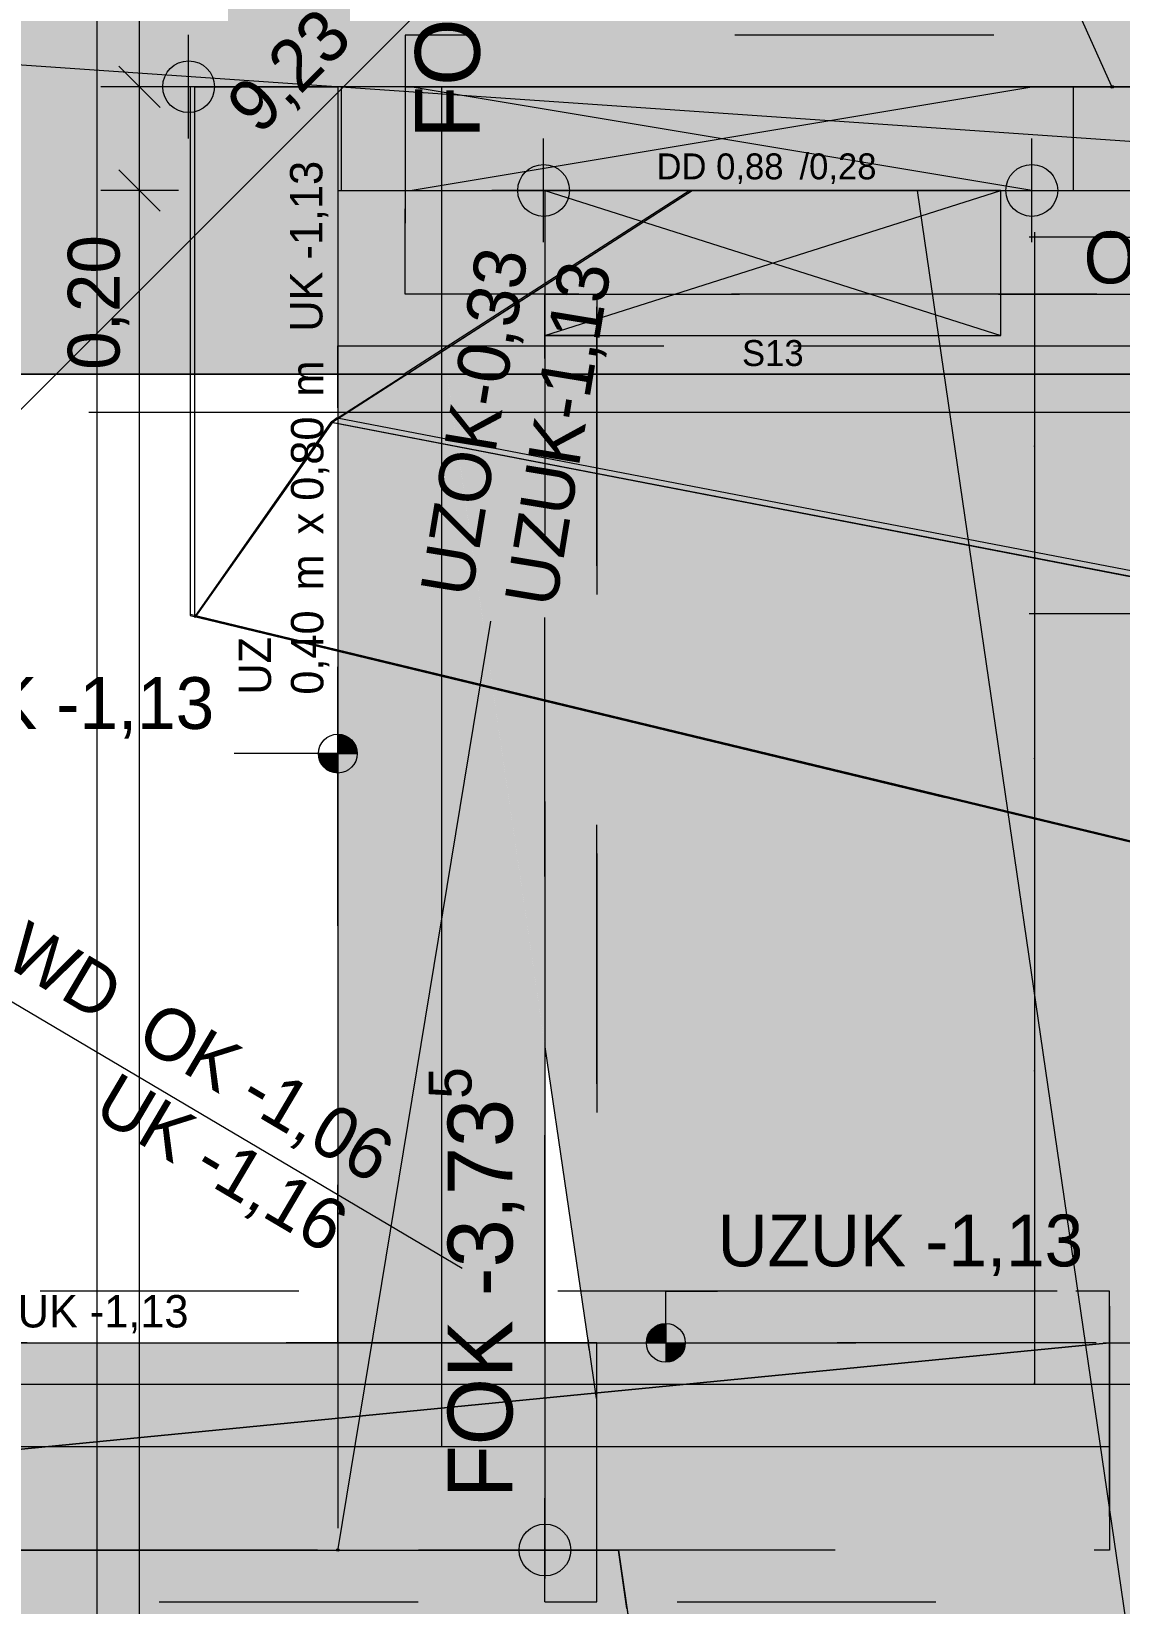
# Model space of a CAD drawing. Header units: metres. Extents: x -14 to 130, y -38 to 4.
# Drawn here: x 11.873 to 13.974, y -24.423 to -21.388 of the extents above; entities that cross this region are included whole.
import ezdxf

# ---------------------------------------------------------------- set-up
doc = ezdxf.new("R2010")
doc.units = ezdxf.units.M
doc.header["$MEASUREMENT"] = 0
for name, pattern in [('Schnittlinie', [0.006, 0.003, -0.0015, 0, -0.0015]), ('Strichliert_1_-1', [2, 1, -1]), ('Strichlinie eng', [0.002, 0.0015, -0.0005]), ('Untersicht', [0.001, 0.0005, -0.0005])]:
    doc.linetypes.add(name, pattern=pattern)
for name, color, linetype in [('-1._KG PP_3_120 Wand Innen tragend', 7, 'Continuous'), ('-1._KG PP_3_150 Stütze', 7, 'Continuous'), ('-1._KG PP_3_210 Decke', 7, 'Continuous'), ('-1._KG PP_3_220 Bodenaufbau', 7, 'Continuous'), ('-1._KG PP_3_250 Träger Unterzug', 7, 'Continuous'), ('-1._KG PP_3_270 Deckendurchbruchsymbol', 7, 'Continuous'), ('-1._KG PP_3_420 Rampe', 7, 'Continuous'), ('-1._KG PP_3_550 Fliesen', 7, 'Continuous'), ('-1._KG PP_3_851 Marker Schnitt', 7, 'Continuous'), ('-1._KG PP_3_945 Einreichplan Beschriftung', 7, 'Continuous'), ('-1._KG PP_3_950 Polierplan Bemaßung', 7, 'Continuous'), ('-1._KG PP_3_955 Polierplan Beschriftung', 7, 'Continuous'), ('-1._KG PP_3_Bemaßen_Sperrmaß 2D', 7, 'Continuous'), ('-1._KG PP_3_Gelände_Beschriftung Gelände', 7, 'Continuous'), ('-1._KG PP_3_Kataster Grenzpunkte_Grenzpunkt (GP) Hausecke_Kennzeichen', 7, 'Continuous'), ('-1._KG PP_3_Kataster Grenzpunkte_Grenzpunkt (GP) Hausecke_Punktnummer', 7, 'Continuous'), ('-1._KG PP_3_Kataster Grundstücke_Grundstück', 7, 'Continuous')]:
    doc.layers.add(name, color=color, linetype=linetype)
doc.styles.add('ERSTELLTER_STIL_5', font='')
doc.styles.get('ERSTELLTER_STIL_5').set_extended_font_data('Eurostile')
doc.linetypes.add('GAS', pattern='A,0,[1,415_260415_PP_VA_1_2 -1 KG1.Shx,S=0.186508,R=0,X=0,Y=0],-26.5,0', length=26.5)

msp = doc.modelspace()

# ---------------------------------------------------------------- hatches: boundary and pattern name
at = {"layer": '-1._KG PP_3_120 Wand Innen tragend', "linetype": 'Continuous', "lineweight": 13, "true_color": 0x3f7f02}
for points in [[(12.465, -21.695), (12.605, -21.695), (12.605, -21.495), (12.465, -21.495)], [(13.805, -21.495), (13.805, -21.695), (13.885, -21.695), (13.885, -21.495)]]:
    msp.add_hatch(color=76, dxfattribs=at).paths.add_polyline_path(points)
at = {"layer": '-1._KG PP_3_150 Stütze', "linetype": 'Continuous', "lineweight": 13, "true_color": 0x3f7f02}
msp.add_hatch(color=76, dxfattribs=at).paths.add_polyline_path([(12.605, -21.695), (13.805, -21.695), (13.805, -21.495), (12.605, -21.495)])
at = {"layer": '-1._KG PP_3_210 Decke', "linetype": 'Continuous', "lineweight": 0, "true_color": 0x060c00}
msp.add_hatch(color=98, dxfattribs=at).paths.add_polyline_path([(12.865, -23.92), (9.87, -23.92), (9.87, -26.27), (15.211, -26.27), (14.8684, -23.92)])
at = {"layer": '-1._KG PP_3_250 Träger Unterzug', "linetype": 'Continuous', "lineweight": 0, "true_color": 0x060c00}
for points in [[(12.5948, -21.495), (12.465, -21.495), (12.465, -23.92), (12.865, -23.92), (12.865, -23.3484)], [(12.865, -21.895), (12.865, -21.695), (13.745, -21.695), (13.745, -21.895), (18.5619, -21.895), (18.5619, -21.495), (12.5948, -21.495), (12.6532, -21.895)], [(12.9484, -23.92), (10.12, -23.92), (10.12, -24.32), (13.0067, -24.32)]]:
    msp.add_hatch(color=98, dxfattribs=at).paths.add_polyline_path(points)
h = msp.add_hatch(color=98, dxfattribs=at)
h.paths.add_polyline_path([(12.865, -21.975), (12.865, -21.895), (12.6532, -21.895), (13.2326, -25.87), (15.1527, -25.87), (14.5732, -21.895), (13.745, -21.895), (13.745, -21.975)])
h.paths.add_polyline_path([(15.015, -25.7), (14.865, -25.7), (14.865, -25.55), (15.015, -25.55)], flags=0)
at = {"layer": '-1._KG PP_3_Gelände_Beschriftung Gelände', "linetype": 'Continuous', "lineweight": 0, "true_color": 0x0f1f00}
msp.add_hatch(color=88, dxfattribs=at).paths.add_polyline_path([(9.31, -22.05), (16.31, -22.05), (16.31, -14.05), (9.31, -14.05)])
at = {"layer": '-1._KG PP_3_Kataster Grenzpunkte_Grenzpunkt (GP) Hausecke_Kennzeichen', "linetype": 'Continuous', "lineweight": 0, "true_color": 0x000000}
for points in [[(12.1769, -21.4948), (12.1769, -21.4448), (12.1577, -21.4486), (12.1415, -21.4595), (12.1307, -21.4757), (12.1269, -21.4948)], [(12.1769, -21.4948), (12.1769, -21.5448), (12.196, -21.541), (12.2122, -21.5302), (12.2231, -21.514), (12.2269, -21.4948)], [(13.9575, -21.495), (13.9577, -21.496), (13.9582, -21.4968), (13.959, -21.4973), (13.96, -21.4975), (13.961, -21.4973), (13.9618, -21.4968), (13.9623, -21.496), (13.9625, -21.495), (13.9623, -21.494), (13.9618, -21.4932), (13.961, -21.4927), (13.96, -21.4925), (13.959, -21.4927), (13.9582, -21.4932), (13.9577, -21.494)], [(12.8624, -21.695), (12.8624, -21.645), (12.8432, -21.6488), (12.827, -21.6596), (12.8162, -21.6759), (12.8124, -21.695)], [(13.805, -21.695), (13.855, -21.695), (13.8512, -21.6759), (13.8404, -21.6596), (13.8241, -21.6488), (13.805, -21.645)], [(12.8624, -21.695), (12.8624, -21.745), (12.8815, -21.7412), (12.8977, -21.7304), (12.9086, -21.7141), (12.9124, -21.695)], [(13.805, -21.695), (13.755, -21.695), (13.7588, -21.7141), (13.7696, -21.7304), (13.7859, -21.7412), (13.805, -21.745)], [(12.465, -22.7823), (12.5025, -22.7823), (12.4997, -22.768), (12.4915, -22.7558), (12.4794, -22.7477), (12.465, -22.7448)], [(12.465, -22.7823), (12.4275, -22.7823), (12.4304, -22.7967), (12.4385, -22.8088), (12.4507, -22.817), (12.465, -22.8198)], [(13.0983, -23.92), (13.0983, -23.8825), (13.084, -23.8854), (13.0718, -23.8935), (13.0637, -23.9056), (13.0608, -23.92)], [(13.0983, -23.92), (13.0983, -23.9575), (13.1127, -23.9546), (13.1248, -23.9465), (13.133, -23.9344), (13.1358, -23.92)], [(12.865, -24.32), (12.865, -24.27), (12.8459, -24.2738), (12.8297, -24.2846), (12.8188, -24.3009), (12.815, -24.32)], [(12.865, -24.32), (12.865, -24.37), (12.8842, -24.3662), (12.9004, -24.3554), (12.9112, -24.3391), (12.915, -24.32)]]:
    msp.add_hatch(color=18, dxfattribs=at).paths.add_polyline_path(points)

# ---------------------------------------------------------------- linework, layer by layer
at = {"layer": '-1._KG PP_3_120 Wand Innen tragend', "color": 7, "linetype": 'Continuous', "lineweight": 18, "ltscale": 1000, "flags": 128}
for points in [[(12.605, -21.495), (12.465, -21.495)], [(12.465, -21.495), (12.465, -21.695)], [(13.885, -21.495), (13.805, -21.495)], [(13.885, -21.495), (13.885, -21.695)], [(12.465, -21.695), (12.605, -21.695)], [(13.805, -21.695), (13.885, -21.695)]]:
    msp.add_lwpolyline(points, dxfattribs=at)
at = {"layer": '-1._KG PP_3_120 Wand Innen tragend', "color": 16, "linetype": 'Continuous', "lineweight": 13, "ltscale": 1000, "true_color": 0x7e0000, "flags": 128}
for points in [[(14.035, -21.495), (13.885, -21.495)], [(13.885, -21.695), (14.035, -21.695)]]:
    msp.add_lwpolyline(points, dxfattribs=at)
at = {"layer": '-1._KG PP_3_150 Stütze', "color": 7, "linetype": 'Continuous', "lineweight": 13, "ltscale": 1000}
for p, q in [((12.605, -21.695), (13.805, -21.495)), ((13.805, -21.695), (12.605, -21.495))]:
    msp.add_line(p, q, dxfattribs=at)
at = {"layer": '-1._KG PP_3_150 Stütze', "color": 7, "linetype": 'Continuous', "lineweight": 18, "ltscale": 1000, "flags": 128}
for points in [[(13.805, -21.495), (12.605, -21.495)], [(12.605, -21.695), (13.805, -21.695)]]:
    msp.add_lwpolyline(points, dxfattribs=at)
at = {"layer": '-1._KG PP_3_210 Decke', "color": 8, "linetype": 'Untersicht', "lineweight": 13, "ltscale": 1000, "flags": 128}
msp.add_lwpolyline([(0.1831, -14.47), (0.185, -14.9998), (0.185, -21.895), (3.305, -21.895), (3.305, -22.165), (4.905, -22.165), (4.905, -24.32), (7.875, -24.32), (7.875, -23.85), (9.87, -23.85), (9.87, -24.32), (13.0067, -24.32), (12.9484, -23.92), (12.865, -23.92), (12.865, -21.895), (18.7604, -21.895), (18.7621, -21.495), (18.7694, -20.4274), (14.6603, -20.4274), (15.32, -17.3819), (15.32, -14.87), (15.32, -14.47)], close=True, dxfattribs=at)
at = {"layer": '-1._KG PP_3_210 Decke', "color": 7, "linetype": 'Untersicht', "lineweight": 13, "ltscale": 1000, "true_color": 0xf4f4f4, "flags": 128}
for points in [[(5.305, -21.495), (0.1844, -21.495), (0.1967, -31.38), (9.535, -31.38), (9.535, -30.88), (12.385, -30.88), (12.385, -29.98), (18.7258, -29.98), (18.7621, -21.495), (12.465, -21.495), (12.465, -24.32), (13.0067, -24.32), (13.2326, -25.87), (9.875, -25.87), (7.875, -25.87), (7.875, -23.92), (5.305, -23.92)], [(12.865, -23.92), (9.87, -23.92), (9.87, -26.27), (15.211, -26.27), (14.8684, -23.92)]]:
    msp.add_lwpolyline(points, close=True, dxfattribs=at)
at = {"layer": '-1._KG PP_3_220 Bodenaufbau', "color": 7, "linetype": 'Continuous', "lineweight": 13, "ltscale": 1000, "flags": 128}
for points in [[(12.1799, -21.495), (12.1799, -22.5155)], [(14.2449, -21.495), (12.1799, -21.495)], [(12.1799, -22.513), (16.2169, -23.4856), (18.0819, -23.8885)], [(12.1799, -22.5155), (16.1976, -23.4833), (18.0819, -23.8905)]]:
    msp.add_lwpolyline(points, dxfattribs=at)
at = {"layer": '-1._KG PP_3_220 Bodenaufbau', "color": 7, "linetype": 'Continuous', "lineweight": 13, "ltscale": 1000, "true_color": 0xf4f4f4, "flags": 128}
for points in [[(12.4535, -22.1428), (13.1493, -21.695)], [(13.1449, -21.695), (12.5933, -22.05)], [(13.1449, -21.695), (13.1485, -21.695), (13.1493, -21.695)], [(13.1493, -21.695), (14.3858, -21.695)], [(12.4653, -22.1343), (12.5961, -22.05)], [(12.5961, -22.05), (12.5933, -22.05)], [(12.4535, -22.1428), (12.4582, -22.1394), (12.4603, -22.138), (12.4653, -22.1343)], [(14.0834, -22.4573), (12.4535, -22.1428)]]:
    msp.add_lwpolyline(points, dxfattribs=at)
at = {"layer": '-1._KG PP_3_220 Bodenaufbau', "color": 7, "linetype": 'Untersicht', "lineweight": 13, "ltscale": 1000, "true_color": 0xf4f4f4, "flags": 128}
msp.add_lwpolyline([(11.005, -24.32), (10.12, -24.32), (10.12, -25.6), (11.125, -25.6), (11.125, -25.87), (13.2326, -25.87), (13.0067, -24.32)], close=True, dxfattribs=at)
at = {"layer": '-1._KG PP_3_250 Träger Unterzug', "color": 76, "linetype": 'GAS', "lineweight": 13, "ltscale": 1000, "true_color": 0x3f7f02}
for p, q in [((12.665, -21.495), (12.665, -24.12)), ((12.665, -21.695), (18.5619, -21.695)), ((13.584, -21.695), (14.7626, -29.78)), ((9.87, -24.12), (13.955, -24.12))]:
    msp.add_line(p, q, dxfattribs=at)
at = {"layer": '-1._KG PP_3_250 Träger Unterzug', "color": 76, "linetype": 'Continuous', "lineweight": 13, "ltscale": 1000, "true_color": 0x3f7f02, "flags": 128}
for points in [[(12.465, -21.495), (12.465, -23.92)], [(12.5948, -21.495), (12.465, -21.495)], [(12.5948, -21.495), (18.5619, -21.495)], [(13.745, -21.695), (12.865, -21.695)], [(12.865, -21.695), (12.865, -21.895)], [(13.745, -21.895), (13.745, -21.695)], [(12.865, -21.975), (12.865, -21.895)], [(13.745, -21.975), (13.745, -21.895)], [(12.865, -21.975), (13.745, -21.975)], [(12.865, -23.3484), (12.865, -23.92)], [(12.865, -23.3484), (12.9484, -23.92)], [(10.12, -23.92), (12.465, -23.92)], [(12.865, -23.92), (12.9484, -23.92)], [(10.12, -24.32), (13.0067, -24.32)], [(13.0067, -24.32), (13.2326, -25.87)]]:
    msp.add_lwpolyline(points, dxfattribs=at)
at = {"layer": '-1._KG PP_3_270 Deckendurchbruchsymbol', "color": 7, "linetype": 'Strichlinie eng', "lineweight": 13, "ltscale": 1000}
for p, q in [((12.865, -21.975), (13.745, -21.695)), ((12.865, -21.695), (13.745, -21.975))]:
    msp.add_line(p, q, dxfattribs=at)
at = {"layer": '-1._KG PP_3_270 Deckendurchbruchsymbol', "color": 7, "linetype": 'Strichlinie eng', "lineweight": 13, "ltscale": 1000, "flags": 128}
msp.add_lwpolyline([(13.745, -21.975), (13.745, -21.695), (12.865, -21.695), (12.865, -21.975)], close=True, dxfattribs=at)
at = {"layer": '-1._KG PP_3_420 Rampe', "color": 7, "linetype": 'Continuous', "lineweight": 13, "ltscale": 1000, "true_color": 0xf4f4f4, "flags": 128}
for points in [[(12.1887, -21.4948), (12.465, -21.4948)], [(12.1887, -22.5193), (12.1887, -21.4948)], [(12.4713, -21.4948), (12.4702, -21.4948), (12.465, -21.4948)], [(12.465, -21.4948), (12.465, -21.6948)], [(12.4713, -21.4948), (12.4713, -21.6948)], [(13.1496, -21.6948), (12.4506, -22.1447), (12.1887, -22.5193)], [(12.465, -21.6948), (13.1496, -21.6948)], [(12.4554, -22.1416), (12.4236, -22.1867), (12.1887, -22.5193)], [(12.1897, -22.5178), (12.4521, -22.1425)], [(12.4639, -22.1341), (12.4588, -22.1377), (12.4568, -22.1392), (12.4521, -22.1425)], [(12.4521, -22.1425), (14.0747, -22.4556), (14.3067, -22.5708), (16.0858, -23.4564)], [(12.4639, -22.1341), (14.0668, -22.4426), (14.3101, -22.5639), (16.0963, -23.4565)], [(16.0858, -23.4564), (12.1897, -22.5178)]]:
    msp.add_lwpolyline(points, dxfattribs=at)
at = {"layer": '-1._KG PP_3_550 Fliesen', "color": 21, "linetype": 'Untersicht', "lineweight": 13, "ltscale": 1000, "true_color": 0xe6aba4}
for p, q in [((13.8, -21.785), (13.8, -21.785)), ((13.945, -21.785), (13.8, -21.785)), ((13.81, -21.7755), (13.81, -21.8875)), ((13.81, -21.7755), (13.81, -21.7755)), ((13.945, -21.785), (14.2465, -21.7851)), ((13.81, -21.8875), (13.81, -22.189)), ((13.81, -22.189), (13.81, -22.4905)), ((13.81, -22.4905), (13.81, -22.792)), ((13.8, -22.5127), (13.8, -22.5127)), ((14.0005, -22.5127), (13.8, -22.5127)), ((13.81, -22.792), (13.81, -23.0935)), ((13.81, -23.0935), (13.81, -23.395)), ((13.81, -23.395), (13.81, -23.6965)), ((13.81, -23.6965), (13.81, -23.998)), ((13.81, -23.998), (13.81, -23.9995)), ((13.81, -23.9995), (13.81, -23.9995))]:
    msp.add_line(p, q, dxfattribs=at)
for p in [(13.945, -21.785), (13.945, -21.785), (13.81, -22.189), (13.81, -22.792), (13.81, -23.395), (13.81, -23.998)]:
    msp.add_point(p, dxfattribs=at)
at = {"layer": '-1._KG PP_3_851 Marker Schnitt', "color": 7, "linetype": 'Schnittlinie', "lineweight": 13, "ltscale": 1000}
msp.add_line((5.8845, -22.1233), (19.85, -22.1233), dxfattribs=at)
at = {"layer": '-1._KG PP_3_955 Polierplan Beschriftung', "color": 7, "linetype": 'Strichlinie eng', "lineweight": 13, "ltscale": 1000}
msp.add_line((12.1799, -22.5155), (16.0979, -23.4607), dxfattribs=at)
at = {"layer": '-1._KG PP_3_Bemaßen_Sperrmaß 2D', "color": 5, "linetype": 'GAS', "lineweight": 0, "ltscale": 1000}
for p, q in [((12, 3), (12, -36)), ((-1.5, -24), (21, -24))]:
    msp.add_line(p, q, dxfattribs=at)
at = {"layer": '-1._KG PP_3_Gelände_Beschriftung Gelände', "color": 7, "linetype": 'Continuous', "lineweight": 18, "ltscale": 1000, "flags": 128}
for points in [[(16.31, -22.05), (9.31, -22.05)], [(9.31, -22.05), (16.31, -22.05)]]:
    msp.add_lwpolyline(points, dxfattribs=at)
at = {"layer": '-1._KG PP_3_Kataster Grenzpunkte_Grenzpunkt (GP) Hausecke_Kennzeichen', "color": 6, "linetype": 'Continuous', "lineweight": 13, "ltscale": 1000, "true_color": 0xfb02fe}
for p, q in [((12.0822, -21.495), (12.0822, -15.175)), ((12.0422, -21.455), (12.1222, -21.535)), ((12.1572, -21.495), (12.0072, -21.495)), ((12.0822, -21.695), (12.0822, -21.495)), ((12.0422, -21.655), (12.1222, -21.735)), ((12.1572, -21.695), (12.0072, -21.695)), ((12.0822, -31.4895), (12.0822, -21.695))]:
    msp.add_line(p, q, dxfattribs=at)
at = {"layer": '-1._KG PP_3_Kataster Grenzpunkte_Grenzpunkt (GP) Hausecke_Kennzeichen', "color": 7, "linetype": 'Continuous', "lineweight": 13, "ltscale": 1000}
for p, q in [((13.959, -21.4927), (13.8515, -21.2535)), ((12.1769, -21.5948), (12.1769, -21.3948)), ((12.2769, -21.4948), (12.0769, -21.4948)), ((12.8624, -21.795), (12.8624, -21.595)), ((13.805, -21.795), (13.805, -21.595)), ((12.9624, -21.695), (12.7624, -21.695)), ((13.705, -21.695), (13.905, -21.695)), ((12.465, -22.8198), (12.465, -22.7448)), ((12.365, -22.7823), (12.265, -22.7823)), ((12.465, -22.7823), (12.365, -22.7823)), ((12.4275, -22.7823), (12.5025, -22.7823)), ((13.0983, -23.92), (13.0983, -23.82)), ((13.0983, -23.82), (13.1983, -23.82)), ((13.0983, -23.8825), (13.0983, -23.9575)), ((13.0608, -23.92), (13.1358, -23.92)), ((12.865, -24.42), (12.865, -24.22)), ((12.965, -24.32), (12.765, -24.32))]:
    msp.add_line(p, q, dxfattribs=at)
at = {"layer": '-1._KG PP_3_Kataster Grenzpunkte_Grenzpunkt (GP) Hausecke_Kennzeichen', "color": 7, "linetype": 'Strichliert_1_-1', "lineweight": 13, "ltscale": 1000}
for p, q in [((18.2537, -21.8948), (11.0572, -21.3978)), ((12.4654, -24.3175), (12.7608, -22.5267)), ((9.8575, -24.3198), (13.955, -23.92)), ((13.955, -23.92), (11.1948, -24.1893))]:
    msp.add_line(p, q, dxfattribs=at)
at = {"layer": '-1._KG PP_3_Kataster Grenzpunkte_Grenzpunkt (GP) Hausecke_Kennzeichen', "color": 30, "linetype": 'Continuous', "lineweight": 13, "ltscale": 1000, "true_color": 0xff6400}
msp.add_line((12.7053, -23.7762), (11.765, -23.22), dxfattribs=at)
at = {"layer": '-1._KG PP_3_Kataster Grenzpunkte_Grenzpunkt (GP) Hausecke_Kennzeichen', "color": 7, "linetype": 'Continuous', "lineweight": 13, "ltscale": 1000}
for centre, radius in [((12.1769, -21.4948), 0.05), ((13.96, -21.495), 0.0025), ((12.8624, -21.695), 0.05), ((13.805, -21.695), 0.05), ((12.465, -22.7823), 0.0375), ((13.0983, -23.92), 0.0375), ((12.865, -24.32), 0.05), ((12.465, -24.32), 0.0025)]:
    msp.add_circle(centre, radius, dxfattribs=at)
at = {"layer": '-1._KG PP_3_Kataster Grenzpunkte_Grenzpunkt (GP) Hausecke_Punktnummer', "color": 8, "linetype": 'Continuous', "lineweight": 13, "ltscale": 1000, "true_color": 0x7e7f7f}
msp.add_line((15.7175, -18.2533), (9.1926, -24.7782), dxfattribs=at)
at = {"layer": '-1._KG PP_3_Kataster Grundstücke_Grundstück', "color": 30, "linetype": 'Untersicht', "lineweight": 13, "ltscale": 1000, "true_color": 0xff6400, "flags": 128}
for points in [[(10.27, -23.92), (12.465, -23.92), (12.465, -21.995), (14.5878, -21.995), (14.5878, -21.895), (12.5948, -21.895), (12.5948, -21.495), (18.3632, -21.495), (18.3677, -20.795)], [(12.965, -21.895), (12.965, -21.975)], [(12.965, -23.92), (14.9695, -23.92), (14.6743, -21.895), (12.965, -21.895)], [(12.965, -21.975), (12.865, -21.975), (12.865, -24.42)], [(12.965, -21.975), (12.965, -23.92)], [(15.1527, -25.87), (14.8539, -23.82), (13.955, -23.82), (13.955, -24.32), (10.12, -24.32)], [(12.9484, -23.92), (12.964, -24.0272), (12.965, -24.0271)], [(12.965, -23.92), (12.9484, -23.92)], [(12.965, -24.0271), (12.965, -23.92)], [(12.865, -24.42), (12.965, -24.42), (12.965, -24.0271)]]:
    msp.add_lwpolyline(points, dxfattribs=at)
for points in [[(12.5948, -21.995), (18.3632, -21.995), (18.3632, -21.395), (12.5948, -21.395)], [(12.465, -23.92), (12.965, -23.92), (12.965, -21.495), (12.465, -21.495)], [(10.12, -24.42), (13.955, -24.42), (13.955, -23.82), (10.12, -23.82)], [(14.8539, -23.82), (12.9484, -23.82), (12.9484, -23.92), (14.8684, -23.92)]]:
    msp.add_lwpolyline(points, close=True, dxfattribs=at)

# ---------------------------------------------------------------- texts
at = {"layer": '-1._KG PP_3_270 Deckendurchbruchsymbol', "color": 1, "linetype": 'Continuous', "lineweight": 0, "char_height": 0.05, "style": 'ERSTELLTER_STIL_5'}
for s, insert, attachment_point in [('\\A1;{\\pqc;\\pt0;\\fEurostile|b0|i0|c0|p0;\\W1.000000;DD 0,88\\fEurostile|b0|i0|c0|p0;\\W1.000000;\\A1{\\H.66x;\\S^  ;}\\fEurostile|b0|i0|c0|p0;\\W1.000000; /0,28\\fEurostile|b0|i0|c0|p0;\\W1.000000;\\A1{\\H.66x;\\S^  ;}\\fEurostile|b0|i0|c0|p0;\\W1.000000;\\fEurostile|b0|i0|c0|p0;\\W1.000000;\\A1{\\H.66x;\\S^  ;}}', (13.305, -21.6881), 8), ('\\A1;{\\pqc;\\pt0;\\fEurostile|b0|i0|c0|p0;\\W1.000000;S13}', (13.305, -21.9839), 2)]:
    msp.add_mtext(s, dxfattribs=dict(at, insert=insert, attachment_point=attachment_point))
at = {"layer": '-1._KG PP_3_945 Einreichplan Beschriftung', "color": 7, "linetype": 'Continuous', "lineweight": 13, "char_height": 0.0625, "rotation": 90, "style": 'ERSTELLTER_STIL_5'}
for s, insert, attachment_point in [('\\A1;{\\pql;\\fEurostile|b0|i0|c0|p0;\\W1.000000;UK \\fEurostile|b0|i0|c0|p0;\\W1.000000;-1,13}', (12.4469, -21.9677), 7), ('\\A1;{\\pql;\\pt0,1;\\fEurostile|b0|i0|c0|p0;\\W1.000000;0,40\\fEurostile|b0|i0|c0|p0;\\W1.000000;\\A1{\\H.66x;\\S^  ;}\\fEurostile|b0|i0|c0|p0;\\W1.000000; m\\fEurostile|b0|i0|c0|p0;\\W1.000000;\\A1{\\H.66x;\\S^  ;}\\fEurostile|b0|i0|c0|p0;\\W1.000000; x \\fEurostile|b0|i0|c0|p0;\\W1.000000;\\fEurostile|b0|i0|c0|p0;\\W1.000000;\\fEurostile|b0|i0|c0|p0;\\W1.000000;\\fEurostile|b0|i0|c0|p0;\\W1.000000;\\fEurostile|b0|i0|c0|p0;\\W1.000000;0,80\\fEurostile|b0|i0|c0|p0;\\W1.000000;\\A1{\\H.66x;\\S^  ;}\\fEurostile|b0|i0|c0|p0;\\W1.000000; m\\fEurostile|b0|i0|c0|p0;\\W1.000000;\\A1{\\H.66x;\\S^  ;}\\fEurostile|b0|i0|c0|p0;\\W1.000000;\\fEurostile|b0|i0|c0|p0;\\W1.000000;\\fEurostile|b0|i0|c0|p0;\\W1.000000;\\fEurostile|b0|i0|c0|p0;\\W1.000000;\\fEurostile|b0|i0|c0|p0;\\W1.000000;\\fEurostile|b0|i0|c0|p0;\\W1.000000;\\fEurostile|b0|i0|c0|p0;\\W1.000000;\\A1{\\H.66x;\\S^  ;}\\fEurostile|b0|i0|c0|p0;\\W1.000000;\\fEurostile|b0|i0|c0|p0;\\W1.000000;\\A1{\\H.66x;\\S^  ;}\\fEurostile|b0|i0|c0|p0;\\W1.000000;\\fEurostile|b0|i0|c0|p0;\\W1.000000;\\fEurostile|b0|i0|c0|p0;\\W1.000000;\\fEurostile|b0|i0|c0|p0;\\W1.000000;\\fEurostile|b0|i0|c0|p0;\\W1.000000;\\fEurostile|b0|i0|c0|p0;\\W1.000000;\\fEurostile|b0|i0|c0|p0;\\W1.000000;\\A1{\\H.66x;\\S^  ;}\\fEurostile|b0|i0|c0|p0;\\W1.000000;\\fEurostile|b0|i0|c0|p0;\\W1.000000;\\A1{\\H.66x;\\S^  ;}\\fEurostile|b0|i0|c0|p0;\\W1.000000;\\fEurostile|b0|i0|c0|p0;\\W1.000000;\\fEurostile|b0|i0|c0|p0;\\W1.000000;\\fEurostile|b0|i0|c0|p0;\\W1.000000;\\fEurostile|b0|i0|c0|p0;\\W1.000000;\\fEurostile|b0|i0|c0|p0;\\W1.000000;\\fEurostile|b0|i0|c0|p0;\\W1.000000;\\A1{\\H.66x;\\S^  ;}\\fEurostile|b0|i0|c0|p0;\\W1.000000;\\fEurostile|b0|i0|c0|p0;\\W1.000000;\\A1{\\H.66x;\\S^  ;}\\fEurostile|b0|i0|c0|p0;\\W1.000000;\\fEurostile|b0|i0|c0|p0;\\W1.000000;\\fEurostile|b0|i0|c0|p0;\\W1.000000;\\fEurostile|b0|i0|c0|p0;\\W1.000000;\\fEurostile|b0|i0|c0|p0;\\W1.000000;\\fEurostile|b0|i0|c0|p0;\\W1.000000;\\fEurostile|b0|i0|c0|p0;\\W1.000000;\\A1{\\H.66x;\\S^  ;}\\fEurostile|b0|i0|c0|p0;\\W1.000000;}', (12.3746, -22.6685), 1), ('\\A1;{\\pql;\\pt0,1;\\fEurostile|b0|i0|c0|p0;\\W1.000000;UZ\\fEurostile|b0|i0|c0|p0;\\W1.000000;\\A1{\\H.66x;\\S^  ;}\\fEurostile|b0|i0|c0|p0;\\W1.000000;\\fEurostile|b0|i0|c0|p0;\\W1.000000;\\A1{\\H.66x;\\S^  ;}\\fEurostile|b0|i0|c0|p0;\\W1.000000;\\fEurostile|b0|i0|c0|p0;\\W1.000000;\\fEurostile|b0|i0|c0|p0;\\W1.000000;\\fEurostile|b0|i0|c0|p0;\\W1.000000;\\fEurostile|b0|i0|c0|p0;\\W1.000000;\\fEurostile|b0|i0|c0|p0;\\W1.000000;\\fEurostile|b0|i0|c0|p0;\\W1.000000;\\A1{\\H.66x;\\S^  ;}\\fEurostile|b0|i0|c0|p0;\\W1.000000;\\fEurostile|b0|i0|c0|p0;\\W1.000000;\\A1{\\H.66x;\\S^  ;}\\fEurostile|b0|i0|c0|p0;\\W1.000000;\\fEurostile|b0|i0|c0|p0;\\W1.000000;\\fEurostile|b0|i0|c0|p0;\\W1.000000;\\fEurostile|b0|i0|c0|p0;\\W1.000000;\\fEurostile|b0|i0|c0|p0;\\W1.000000;\\fEurostile|b0|i0|c0|p0;\\W1.000000;\\fEurostile|b0|i0|c0|p0;\\W1.000000;\\A1{\\H.66x;\\S^  ;}\\fEurostile|b0|i0|c0|p0;\\W1.000000;\\fEurostile|b0|i0|c0|p0;\\W1.000000;\\A1{\\H.66x;\\S^  ;}\\fEurostile|b0|i0|c0|p0;\\W1.000000;\\fEurostile|b0|i0|c0|p0;\\W1.000000;\\fEurostile|b0|i0|c0|p0;\\W1.000000;\\fEurostile|b0|i0|c0|p0;\\W1.000000;\\fEurostile|b0|i0|c0|p0;\\W1.000000;\\fEurostile|b0|i0|c0|p0;\\W1.000000;\\fEurostile|b0|i0|c0|p0;\\W1.000000;\\A1{\\H.66x;\\S^  ;}\\fEurostile|b0|i0|c0|p0;\\W1.000000;\\fEurostile|b0|i0|c0|p0;\\W1.000000;\\A1{\\H.66x;\\S^  ;}\\fEurostile|b0|i0|c0|p0;\\W1.000000;\\fEurostile|b0|i0|c0|p0;\\W1.000000;\\fEurostile|b0|i0|c0|p0;\\W1.000000;\\fEurostile|b0|i0|c0|p0;\\W1.000000;\\fEurostile|b0|i0|c0|p0;\\W1.000000;\\fEurostile|b0|i0|c0|p0;\\W1.000000;\\fEurostile|b0|i0|c0|p0;\\W1.000000;\\A1{\\H.66x;\\S^  ;}\\fEurostile|b0|i0|c0|p0;\\W1.000000;\\fEurostile|b0|i0|c0|p0;\\W1.000000;\\A1{\\H.66x;\\S^  ;}\\fEurostile|b0|i0|c0|p0;\\W1.000000;\\fEurostile|b0|i0|c0|p0;\\W1.000000;\\fEurostile|b0|i0|c0|p0;\\W1.000000;\\fEurostile|b0|i0|c0|p0;\\W1.000000;\\fEurostile|b0|i0|c0|p0;\\W1.000000;\\fEurostile|b0|i0|c0|p0;\\W1.000000;\\fEurostile|b0|i0|c0|p0;\\W1.000000;\\A1{\\H.66x;\\S^  ;}\\fEurostile|b0|i0|c0|p0;\\W1.000000;}', (12.2736, -22.6685), 1)]:
    msp.add_mtext(s, dxfattribs=dict(at, insert=insert, attachment_point=attachment_point))
at = {"layer": '-1._KG PP_3_945 Einreichplan Beschriftung', "color": 7, "linetype": 'Continuous', "lineweight": 13, "insert": (11.8469, -23.9019), "char_height": 0.0625, "attachment_point": 7, "style": 'ERSTELLTER_STIL_5'}
msp.add_mtext('\\A1;{\\pql;\\fEurostile|b0|i0|c0|p0;\\W1.000000;UK \\fEurostile|b0|i0|c0|p0;\\W1.000000;-1,13}', dxfattribs=at)
at = {"layer": '-1._KG PP_3_950 Polierplan Bemaßung', "color": 6, "linetype": 'Continuous', "lineweight": 13, "true_color": 0xfb02fe, "attachment_point": 7, "rotation": 90, "style": 'ERSTELLTER_STIL_5'}
for s, insert, char_height, width in [('\\A1;{\\pql;\\fEurostile|b0|i0|c0|p0;\\W1.000000;FOK -3,65}', (12.7624, -21.595), 0.125, 0.799165), ('\\A1;{\\pql;\\fEurostile|b0|i0|c0|p0;\\W1.000000;0,20}', (12.0622, -22.0414), 0.1, 0.306373)]:
    msp.add_mtext(s, dxfattribs=dict(at, insert=insert, char_height=char_height, width=width))
at = {"layer": '-1._KG PP_3_950 Polierplan Bemaßung', "color": 7, "linetype": 'Continuous', "lineweight": 13, "insert": (13.905, -21.893), "char_height": 0.1, "width": 0.564551, "attachment_point": 7, "style": 'ERSTELLTER_STIL_5'}
msp.add_mtext('\\A1;{\\pql;\\fEurostile|b0|i0|c0|p0;\\W1.000000;OK -3,57}', dxfattribs=at)
at = {"layer": '-1._KG PP_3_Kataster Grenzpunkte_Grenzpunkt (GP) Hausecke_Kennzeichen', "color": 7, "linetype": 'Continuous', "lineweight": 13, "char_height": 0.1, "rotation": 80.63, "style": 'ERSTELLTER_STIL_5'}
for s, insert, attachment_point in [('\\A1;{\\pql;\\pt0,1;\\fEurostile|b0|i0|c0|p0;\\W1.000000;-0,33\\fEurostile|b0|i0|c0|p0;\\W1.000000;\\A1{\\H.66x;\\S^  ;}\\fEurostile|b0|i0|c0|p0;\\W1.000000;\\fEurostile|b0|i0|c0|p0;\\W1.000000;\\A1{\\H.66x;\\S^  ;}\\fEurostile|b0|i0|c0|p0;\\W1.000000;\\fEurostile|b0|i0|c0|p0;\\W1.000000;\\fEurostile|b0|i0|c0|p0;\\W1.000000;\\fEurostile|b0|i0|c0|p0;\\W1.000000;\\fEurostile|b0|i0|c0|p0;\\W1.000000;\\fEurostile|b0|i0|c0|p0;\\W1.000000;\\fEurostile|b0|i0|c0|p0;\\W1.000000;\\A1{\\H.66x;\\S^  ;}\\fEurostile|b0|i0|c0|p0;\\W1.000000;\\fEurostile|b0|i0|c0|p0;\\W1.000000;\\A1{\\H.66x;\\S^  ;}\\fEurostile|b0|i0|c0|p0;\\W1.000000;\\fEurostile|b0|i0|c0|p0;\\W1.000000;\\fEurostile|b0|i0|c0|p0;\\W1.000000;\\fEurostile|b0|i0|c0|p0;\\W1.000000;\\fEurostile|b0|i0|c0|p0;\\W1.000000;\\fEurostile|b0|i0|c0|p0;\\W1.000000;\\fEurostile|b0|i0|c0|p0;\\W1.000000;\\A1{\\H.66x;\\S^  ;}\\fEurostile|b0|i0|c0|p0;\\W1.000000;\\fEurostile|b0|i0|c0|p0;\\W1.000000;\\A1{\\H.66x;\\S^  ;}\\fEurostile|b0|i0|c0|p0;\\W1.000000;\\fEurostile|b0|i0|c0|p0;\\W1.000000;\\fEurostile|b0|i0|c0|p0;\\W1.000000;\\fEurostile|b0|i0|c0|p0;\\W1.000000;\\fEurostile|b0|i0|c0|p0;\\W1.000000;\\fEurostile|b0|i0|c0|p0;\\W1.000000;\\fEurostile|b0|i0|c0|p0;\\W1.000000;\\A1{\\H.66x;\\S^  ;}\\fEurostile|b0|i0|c0|p0;\\W1.000000;\\fEurostile|b0|i0|c0|p0;\\W1.000000;\\fEurostile|b0|i0|c0|p0;\\W1.000000;\\fEurostile|b0|i0|c0|p0;\\W1.000000;\\fEurostile|b0|i0|c0|p0;\\W1.000000;\\fEurostile|b0|i0|c0|p0;\\W1.000000;\\fEurostile|b0|i0|c0|p0;\\W1.000000;\\fEurostile|b0|i0|c0|p0;\\W1.000000;\\fEurostile|b0|i0|c0|p0;\\W1.000000;\\fEurostile|b0|i0|c0|p0;\\W1.000000;\\fEurostile|b0|i0|c0|p0;\\W1.000000;\\fEurostile|b0|i0|c0|p0;\\W1.000000;\\fEurostile|b0|i0|c0|p0;\\W1.000000;\\fEurostile|b0|i0|c0|p0;\\W1.000000;\\fEurostile|b0|i0|c0|p0;\\W1.000000;\\fEurostile|b0|i0|c0|p0;\\W1.000000;\\fEurostile|b0|i0|c0|p0;\\W1.000000;\\fEurostile|b0|i0|c0|p0;\\W1.000000;\\fEurostile|b0|i0|c0|p0;\\W1.000000;}', (12.6844, -22.1008), 1), ('\\A1;{\\pql;\\pt0,1;\\fEurostile|b0|i0|c0|p0;\\W1.000000;-1,13\\fEurostile|b0|i0|c0|p0;\\W1.000000;\\A1{\\H.66x;\\S^  ;}\\fEurostile|b0|i0|c0|p0;\\W1.000000;\\fEurostile|b0|i0|c0|p0;\\W1.000000;\\A1{\\H.66x;\\S^  ;}\\fEurostile|b0|i0|c0|p0;\\W1.000000;\\fEurostile|b0|i0|c0|p0;\\W1.000000;\\fEurostile|b0|i0|c0|p0;\\W1.000000;\\fEurostile|b0|i0|c0|p0;\\W1.000000;\\fEurostile|b0|i0|c0|p0;\\W1.000000;\\fEurostile|b0|i0|c0|p0;\\W1.000000;\\fEurostile|b0|i0|c0|p0;\\W1.000000;\\A1{\\H.66x;\\S^  ;}\\fEurostile|b0|i0|c0|p0;\\W1.000000;\\fEurostile|b0|i0|c0|p0;\\W1.000000;\\A1{\\H.66x;\\S^  ;}\\fEurostile|b0|i0|c0|p0;\\W1.000000;\\fEurostile|b0|i0|c0|p0;\\W1.000000;\\fEurostile|b0|i0|c0|p0;\\W1.000000;\\fEurostile|b0|i0|c0|p0;\\W1.000000;\\fEurostile|b0|i0|c0|p0;\\W1.000000;\\fEurostile|b0|i0|c0|p0;\\W1.000000;\\fEurostile|b0|i0|c0|p0;\\W1.000000;\\A1{\\H.66x;\\S^  ;}\\fEurostile|b0|i0|c0|p0;\\W1.000000;\\fEurostile|b0|i0|c0|p0;\\W1.000000;\\A1{\\H.66x;\\S^  ;}\\fEurostile|b0|i0|c0|p0;\\W1.000000;\\fEurostile|b0|i0|c0|p0;\\W1.000000;\\fEurostile|b0|i0|c0|p0;\\W1.000000;\\fEurostile|b0|i0|c0|p0;\\W1.000000;\\fEurostile|b0|i0|c0|p0;\\W1.000000;\\fEurostile|b0|i0|c0|p0;\\W1.000000;\\fEurostile|b0|i0|c0|p0;\\W1.000000;\\A1{\\H.66x;\\S^  ;}\\fEurostile|b0|i0|c0|p0;\\W1.000000;\\fEurostile|b0|i0|c0|p0;\\W1.000000;\\fEurostile|b0|i0|c0|p0;\\W1.000000;\\fEurostile|b0|i0|c0|p0;\\W1.000000;\\fEurostile|b0|i0|c0|p0;\\W1.000000;\\fEurostile|b0|i0|c0|p0;\\W1.000000;\\fEurostile|b0|i0|c0|p0;\\W1.000000;\\fEurostile|b0|i0|c0|p0;\\W1.000000;\\fEurostile|b0|i0|c0|p0;\\W1.000000;\\fEurostile|b0|i0|c0|p0;\\W1.000000;\\fEurostile|b0|i0|c0|p0;\\W1.000000;\\fEurostile|b0|i0|c0|p0;\\W1.000000;\\fEurostile|b0|i0|c0|p0;\\W1.000000;\\fEurostile|b0|i0|c0|p0;\\W1.000000;\\fEurostile|b0|i0|c0|p0;\\W1.000000;\\fEurostile|b0|i0|c0|p0;\\W1.000000;\\fEurostile|b0|i0|c0|p0;\\W1.000000;\\fEurostile|b0|i0|c0|p0;\\W1.000000;\\fEurostile|b0|i0|c0|p0;\\W1.000000;}', (12.8447, -22.1273), 1), ('\\A1;{\\pqr;\\pt0,1;\\fEurostile|b0|i0|c0|p0;\\W1.000000; UZOK}', (12.6844, -22.1008), 3), ('\\A1;{\\pqr;\\pt0,1;\\fEurostile|b0|i0|c0|p0;\\W1.000000;UZUK}', (12.8457, -22.1274), 3)]:
    msp.add_mtext(s, dxfattribs=dict(at, insert=insert, attachment_point=attachment_point))
at = {"layer": '-1._KG PP_3_Kataster Grenzpunkte_Grenzpunkt (GP) Hausecke_Kennzeichen', "color": 7, "linetype": 'Continuous', "lineweight": 13, "char_height": 0.1, "attachment_point": 7, "style": 'ERSTELLTER_STIL_5'}
for insert in [(11.5204, -22.7533), (13.1983, -23.791)]:
    msp.add_mtext('\\A1;{\\pql;\\fEurostile|b0|i0|c0|p0;\\W1.000000;UZ\\fEurostile|b0|i0|c0|p0;\\W1.000000;UK \\fEurostile|b0|i0|c0|p0;\\W1.000000;-1,13}', dxfattribs=dict(at, insert=insert))
at = {"layer": '-1._KG PP_3_Kataster Grenzpunkte_Grenzpunkt (GP) Hausecke_Kennzeichen', "color": 30, "linetype": 'Continuous', "lineweight": 13, "true_color": 0xff6400, "insert": (11.7844, -23.2424), "char_height": 0.1, "attachment_point": 4, "rotation": 329.3934, "style": 'ERSTELLTER_STIL_5'}
msp.add_mtext('\\A1;{\\pql;\\fEurostile|b0|i0|c0|p0;\\W1.000000;\\fEurostile|b0|i0|c0|p0;\\W1.000000;\\fEurostile|b0|i0|c0|p0;\\W1.000000;WD\\fEurostile|b0|i0|c0|p0;\\W1.000000;\\A1{\\H.66x;\\S^  ;}\\fEurostile|b0|i0|c0|p0;\\W1.000000;\\fEurostile|b0|i0|c0|p0;\\W1.000000;\\P\\pql;\\fEurostile|b0|i0|c0|p0;\\W1.000000;\\fEurostile|b0|i0|c0|p0;\\W1.000000;\\fEurostile|b0|i0|c0|p0;\\W1.000000;\\fEurostile|b0|i0|c0|p0;\\W1.000000;\\A1{\\H.66x;\\S^  ;}\\fEurostile|b0|i0|c0|p0;\\W1.000000;\\fEurostile|b0|i0|c0|p0;\\W1.000000;}', dxfattribs=at)
at = {"layer": '-1._KG PP_3_Kataster Grenzpunkte_Grenzpunkt (GP) Hausecke_Kennzeichen', "color": 30, "linetype": 'Continuous', "lineweight": 13, "true_color": 0xff6400, "insert": (12.0481, -23.3809), "char_height": 0.1, "attachment_point": 4, "rotation": 329.3934, "line_spacing_factor": 0.968161, "style": 'ERSTELLTER_STIL_5'}
msp.add_mtext('\\A1;{\\pql;\\fEurostile|b0|i0|c0|p0;\\W1.000000;OK \\fEurostile|b0|i0|c0|p0;\\W1.000000;\\fEurostile|b0|i0|c0|p0;\\W1.000000;-1,06\\fEurostile|b0|i0|c0|p0;\\W1.000000;\\A1{\\H.66x;\\S^  ;}\\fEurostile|b0|i0|c0|p0;\\W1.000000;\\fEurostile|b0|i0|c0|p0;\\W1.000000;\\P\\pql;\\fEurostile|b0|i0|c0|p0;\\W1.000000;UK \\fEurostile|b0|i0|c0|p0;\\W1.000000;\\fEurostile|b0|i0|c0|p0;\\W1.000000;-1,16\\fEurostile|b0|i0|c0|p0;\\W1.000000;\\A1{\\H.66x;\\S^  ;}\\fEurostile|b0|i0|c0|p0;\\W1.000000;\\fEurostile|b0|i0|c0|p0;\\W1.000000;}', dxfattribs=at)
at = {"layer": '-1._KG PP_3_Kataster Grenzpunkte_Grenzpunkt (GP) Hausecke_Kennzeichen', "color": 6, "linetype": 'Continuous', "lineweight": 13, "true_color": 0xfb02fe, "insert": (12.8387, -24.22), "char_height": 0.125, "attachment_point": 7, "rotation": 90, "style": 'ERSTELLTER_STIL_5'}
msp.add_mtext('\\A1;{\\pql;\\fEurostile|b0|i0|c0|p0;\\W1.000000;FOK -3,73\\fEurostile|b0|i0|c0|p0;\\W1.000000;\\A1{\\H.66x;\\S5^  ;}}', dxfattribs=at)
at = {"layer": '-1._KG PP_3_Kataster Grenzpunkte_Grenzpunkt (GP) Hausecke_Punktnummer', "color": 8, "linetype": 'Continuous', "lineweight": 13, "true_color": 0x7e7f7f, "insert": (12.3262, -21.6035), "char_height": 0.1, "attachment_point": 7, "rotation": 45, "style": 'ERSTELLTER_STIL_5'}
msp.add_mtext('\\A1;{\\pql;\\fEurostile|b0|i0|c0|p0;\\W1.000000;9,23}', dxfattribs=at)

doc.saveas('drawing.dxf')
